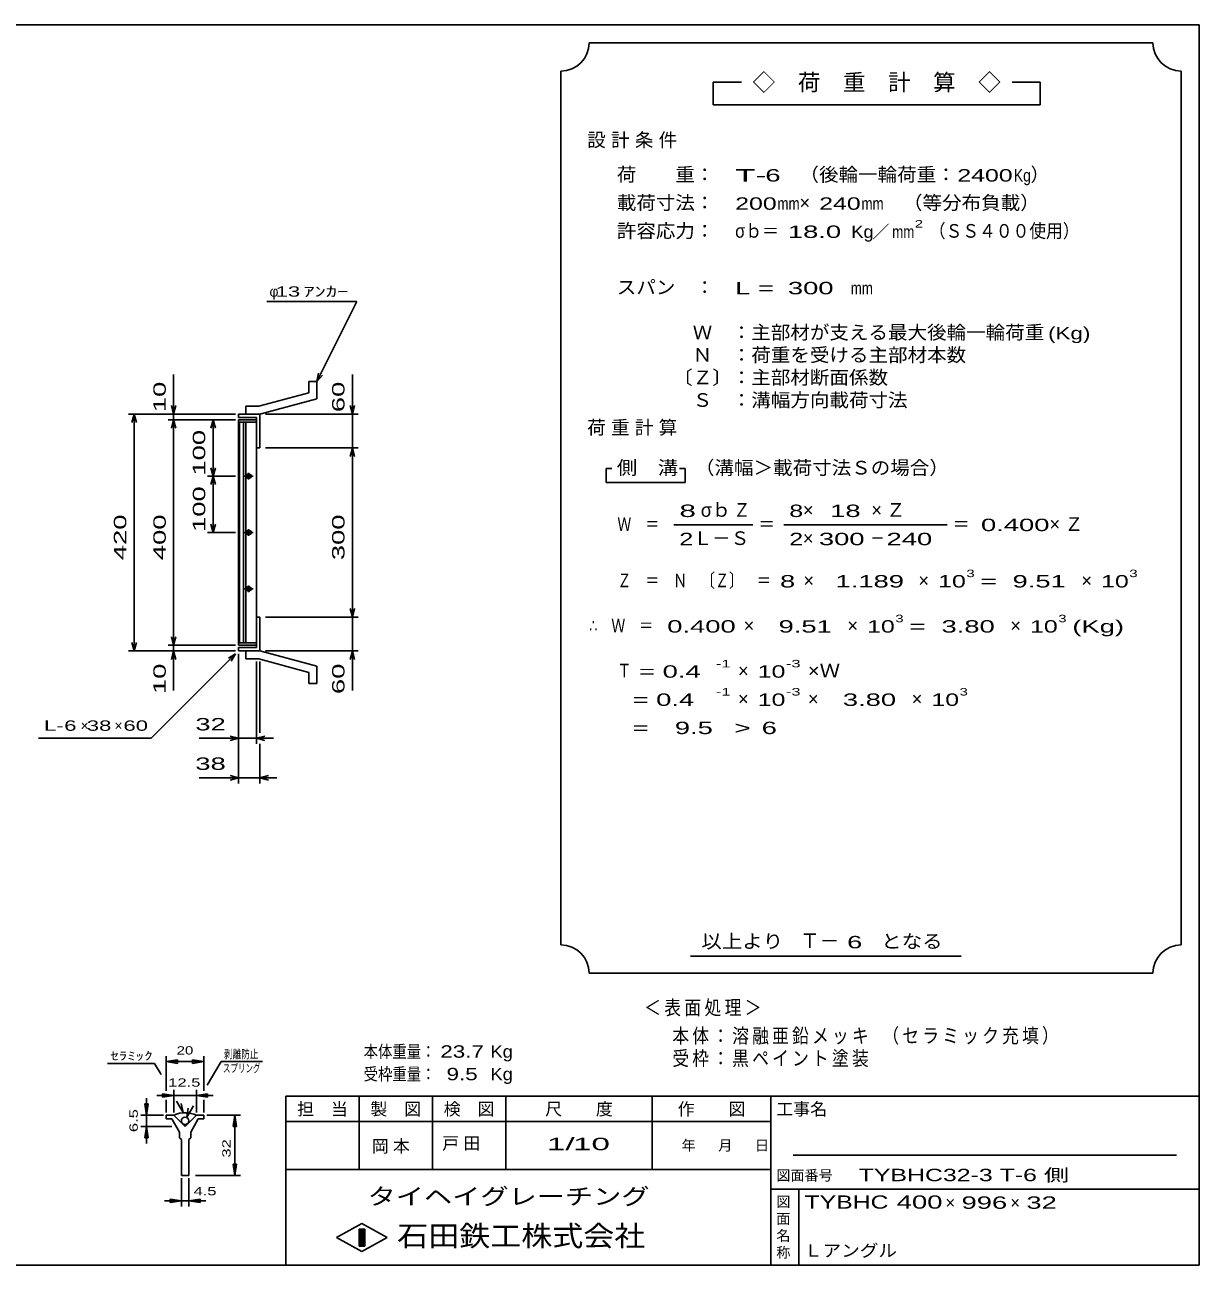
# Model space of a CAD drawing. Units: millimetres, scale not verified. Extents: x -1820 to 1724, y -1285 to 1059.
# Drawn here: x -359 to 1724, y -1141 to 1059 of the extents above; entities that cross this region are included whole.
import ezdxf
from ezdxf.enums import TextEntityAlignment as Align

# ---------------------------------------------------------------- set-up
doc = ezdxf.new("R2010")
doc.units = ezdxf.units.MM
doc.header["$LTSCALE"] = 10
for name, color, linetype, lineweight in [('0_2', 150, 'Continuous', 25), ('16', 3, 'Continuous', 25), ('19', 6, 'Continuous', 25), ('22', 2, 'Continuous', 25), ('32', 4, 'Continuous', 25)]:
    doc.layers.add(name, color=color, linetype=linetype, lineweight=lineweight)
doc.styles.add('ベクトル', font='')
doc.styles.get('ベクトル').set_extended_font_data('ベクトル')

msp = doc.modelspace()

# ---------------------------------------------------------------- linework, layer by layer
at = {"layer": '0_2'}
for p, q in [((-1736, 1059), (1724, 1059)), ((1724, 1059), (1724, -1141)), ((1724, -841), (104, -841)), ((104, -841), (104, -1141)), ((234, -841), (234, -971)), ((364, -971), (364, -841)), ((494, -841), (494, -971)), ((754, -971), (754, -841)), ((964, -841), (964, -1141)), ((964, -886), (104, -886)), ((1684, -946), (1004, -946)), ((104, -971), (964, -971)), ((964, -1006), (1724, -1006)), ((1014, -1141), (1014, -1006)), ((194, -1092), (239, -1067)), ((234, -1077), (244, -1077)), ((234, -1107), (234, -1077)), ((234, -1077), (236, -1077)), ((236, -1077), (236, -1107)), ((238, -1107), (238, -1077)), ((238, -1077), (240, -1077)), ((239, -1067), (284, -1092)), ((240, -1077), (240, -1107)), ((242, -1107), (242, -1077)), ((242, -1077), (244, -1077)), ((244, -1077), (244, -1107)), ((244, -1077), (244, -1107)), ((239, -1117), (194, -1092)), ((284, -1092), (239, -1117)), ((244, -1107), (234, -1107)), ((236, -1107), (238, -1107)), ((240, -1107), (242, -1107)), ((1724, -1141), (-1736, -1141))]:
    msp.add_line(p, q, dxfattribs=at)
at = {"layer": '16'}
for p, q in [((52, 358.5), (20, 358.5)), ((20, 358.5), (20, 354)), ((20, 354), (52, 354)), ((20, 354), (20, -37)), ((52, 354), (20, 354)), ((22, 354), (22, -37)), ((29, -37), (29, 354)), ((33, 354), (33, -37)), ((52, 354), (52, 358.5)), ((52, -37), (52, 354)), ((38, 264.5), (38, 252.5)), ((30, 258.5), (46, 258.5)), ((40, 261.5), (36, 261.5)), ((36, 255.5), (40, 255.5)), ((30, 158.5), (46, 158.5)), ((40, 161.5), (36, 161.5)), ((36, 155.5), (40, 155.5)), ((38, 164.5), (38, 152.5)), ((30, 58.5), (46, 58.5)), ((40, 61.5), (36, 61.5)), ((36, 55.5), (40, 55.5)), ((38, 64.5), (38, 52.5)), ((20, -37), (52, -37)), ((20, -41.5), (20, -37)), ((20, -37), (52, -37)), ((52, -41.5), (20, -41.5)), ((52, -37), (52, -41.5))]:
    msp.add_line(p, q, dxfattribs=at)
for centre, radius, start, end in [((36, 258.5), 3, 90, 270), ((38, 258.5), 4, 46.6, 133.4), ((38, 258.5), 4, 226.6, 313.4), ((40, 258.5), 3, 270, 90), ((36, 158.5), 3, 90, 270), ((38, 158.5), 4, 46.6, 133.4), ((38, 158.5), 4, 226.6, 313.4), ((40, 158.5), 3, 270, 90), ((36, 58.5), 3, 90, 270), ((38, 58.5), 4, 46.6, 133.4), ((38, 58.5), 4, 226.6, 313.4), ((40, 58.5), 3, 270, 90)]:
    msp.add_arc(centre, radius, start, end, dxfattribs=at)
at = {"layer": '19'}
for p, q in [((145, 426.5), (159, 426.5)), ((145, 406.5), (145, 426.5)), ((159, 395.5), (159, 426.5)), ((145, 406.5), (56, 382.5)), ((33, 382.5), (56, 382.5)), ((33, 368.5), (33, 382.5)), ((58, 368.5), (159, 395.5)), ((20, 362.5), (20, 368.5)), ((20, 368.5), (57, 368.5)), ((52, 362.5), (20, 362.5)), ((33, 368.5), (58, 368.5)), ((52, 308.5), (52, 362.5)), ((57, 368.5), (58, 367.5)), ((58, 367.5), (58, 308.5)), ((58, 308.5), (52, 308.5)), ((58, 8.5), (52, 8.5)), ((52, 8.5), (52, -45.5)), ((58, -50.5), (58, 8.5)), ((20, -45.5), (20, -51.5)), ((52, -45.5), (20, -45.5)), ((20, -51.5), (57, -51.5)), ((33, -51.5), (58, -51.5)), ((33, -65.5), (33, -51.5)), ((33, -65.5), (56, -65.5)), ((145, -89.5), (56, -65.5)), ((57, -51.5), (58, -50.5)), ((58, -51.5), (159, -78.5)), ((159, -109.5), (159, -78.5)), ((145, -109.5), (145, -89.5)), ((145, -109.5), (159, -109.5))]:
    msp.add_line(p, q, dxfattribs=at)
at = {"layer": '22', "color": 4}
for p, q in [((1642, 1027), (642, 1027)), ((592, 977), (592, -573)), ((1692, -573), (1692, 977)), ((912, 957), (862, 957)), ((862, 957), (862, 917)), ((1442, 957), (1392, 957)), ((1442, 917), (1442, 957)), ((862, 917), (1442, 917)), ((70, 568.5), (230, 568.5)), ((159, 426.5), (230, 568.5)), ((159, 426.5), (162, 441.1)), ((-95, 368.5), (-95, 438.5)), ((159, 426.5), (169, 437.5)), ((222, 368.5), (222, 438.5)), ((-95, 368.5), (-99, 383.5)), ((-91, 383.5), (-95, 368.5)), ((222, 368.5), (218, 383.5)), ((222, 368.5), (226, 383.5)), ((-175, 368.5), (15, 368.5)), ((-169, 353.5), (-165, 368.5)), ((-161, 353.5), (-165, 368.5)), ((-165, -51.5), (-165, 368.5)), ((15, 368.5), (-105, 368.5)), ((-105, 358.5), (15, 358.5)), ((-99, 343.5), (-95, 358.5)), ((-95, 368.5), (-95, 358.5)), ((-91, 343.5), (-95, 358.5)), ((-95, -41.5), (-95, 358.5)), ((15, 358.5), (-35, 358.5)), ((-25, 358.5), (-29, 343.5)), ((-21, 343.5), (-25, 358.5)), ((-25, 358.5), (-25, 258.5)), ((68, 368.5), (232, 368.5)), ((222, 308.5), (222, 368.5)), ((68, 308.5), (232, 308.5)), ((218, 293.5), (222, 308.5)), ((226, 293.5), (222, 308.5)), ((222, 8.5), (222, 308.5)), ((-25, 258.5), (-29, 273.5)), ((-21, 273.5), (-25, 258.5)), ((682, 272), (672, 272)), ((672, 272), (672, 247)), ((812, 272), (802, 272)), ((812, 247), (812, 272)), ((-35, 258.5), (15, 258.5)), ((-25, 258.5), (-29, 243.5)), ((-21, 243.5), (-25, 258.5)), ((-25, 258.5), (-25, 158.5)), ((672, 247), (812, 247)), ((-35, 158.5), (15, 158.5)), ((-25, 158.5), (-29, 173.5)), ((-21, 173.5), (-25, 158.5)), ((792, 172), (932, 172)), ((987, 172), (1277, 172)), ((222, 8.5), (218, 23.5)), ((222, 8.5), (226, 23.5)), ((68, 8.5), (232, 8.5)), ((222, -51.5), (222, 8.5)), ((-165, -51.5), (-169, -36.5)), ((-165, -51.5), (-161, -36.5)), ((-105, -41.5), (15, -41.5)), ((-95, -41.5), (-99, -26.5)), ((-95, -41.5), (-91, -26.5)), ((-95, -51.5), (-95, -41.5)), ((-175, -51.5), (15, -51.5)), ((-135, -206.5), (15, -56.5)), ((-105, -51.5), (15, -51.5)), ((-99, -66.5), (-95, -51.5)), ((-91, -66.5), (-95, -51.5)), ((-95, -121.5), (-95, -51.5)), ((2, -64.5), (15, -56.5)), ((7, -69.5), (15, -56.5)), ((20, -216.5), (20, -56.5)), ((20, -286.5), (20, -56.5)), ((68, -51.5), (232, -51.5)), ((218, -66.5), (222, -51.5)), ((226, -66.5), (222, -51.5)), ((222, -121.5), (222, -51.5)), ((52, -216.5), (52, -70.5)), ((58, -196.5), (58, -70.5)), ((-335, -206.5), (-135, -206.5)), ((-50, -206.5), (20, -206.5)), ((20, -206.5), (5, -202.5)), ((5, -210.5), (20, -206.5)), ((20, -206.5), (52, -206.5)), ((52, -206.5), (67, -202.5)), ((67, -210.5), (52, -206.5)), ((52, -206.5), (82, -206.5)), ((58, -286.5), (58, -216.5)), ((-50, -276.5), (20, -276.5)), ((20, -276.5), (5, -272.5)), ((5, -280.5), (20, -276.5)), ((20, -276.5), (58, -276.5)), ((58, -276.5), (73, -272.5)), ((73, -280.5), (58, -276.5)), ((58, -276.5), (88, -276.5)), ((822, -593), (1302, -593)), ((642, -623), (1642, -623))]:
    msp.add_line(p, q, dxfattribs=at)
for centre, start, end in [((592, 1027), 270, 0), ((1692, 1027), 180, 270), ((592, -623), 0, 90), ((1692, -623), 90, 180)]:
    msp.add_arc(centre, 50, start, end, dxfattribs=at)
at = {"layer": '32'}
for p, q in [((-108, -832), (-108, -770)), ((-41.33, -832), (-41.33, -770)), ((-212.33, -783), (-129, -783)), ((-117.33, -803), (-129, -783)), ((-108, -780), (-88, -777)), ((-88, -783), (-108, -780)), ((-108, -780), (-41.33, -780)), ((-88, -783), (-88, -777)), ((-41.33, -780), (-61.33, -777)), ((-61.33, -783), (-61.33, -777)), ((-61.33, -783), (-41.33, -780)), ((-35.33, -821.67), (-11, -779.67)), ((-11, -779.67), (62.34, -779.67)), ((-94.67, -870), (-94.67, -830)), ((-54.67, -830), (-54.67, -870)), ((-143, -875), (-146, -855)), ((-146, -855), (-140, -855)), ((-143, -875), (-143, -845)), ((-140, -855), (-143, -875)), ((-94.67, -840), (-124.67, -840)), ((-94.67, -840), (-114.67, -837)), ((-114.67, -837), (-114.67, -843)), ((-114.67, -843), (-94.67, -840)), ((-108, -870), (-108, -848)), ((-94.67, -840), (-54.67, -840)), ((-78, -870), (-89.67, -850)), ((-78, -870), (-81.67, -854.33)), ((-54.67, -840), (-34.67, -837)), ((-34.67, -843), (-54.67, -840)), ((-54.67, -840), (-24.67, -840)), ((-41.33, -870), (-41.33, -848)), ((-34.67, -837), (-34.67, -843)), ((-153, -875), (-113, -875)), ((-143, -895), (-143, -875)), ((-108, -875), (-108, -881.67)), ((-94.67, -875), (-108, -875)), ((-74.67, -895), (-94.67, -875)), ((-54.67, -875), (-74.67, -895)), ((-71.33, -878.33), (-60, -858.33)), ((-71.33, -878.33), (-69, -862.33)), ((-41.33, -875), (-54.67, -875)), ((-41.33, -881.67), (-41.33, -875)), ((-36.33, -875), (23.67, -875)), ((10.67, -895), (13.67, -875)), ((16.67, -895), (13.67, -875)), ((13.67, -981.67), (13.67, -875)), ((-153, -895), (-98, -895)), ((-146, -915), (-143, -895)), ((-140, -915), (-143, -895)), ((-143, -925), (-143, -895)), ((-108, -881.67), (-98, -881.67)), ((-98, -881.67), (-84.67, -905)), ((-64.67, -905), (-51.33, -881.67)), ((-51.33, -881.67), (-41.33, -881.67)), ((10.67, -895), (16.67, -895)), ((-146, -915), (-140, -915)), ((-84.67, -905), (-84.67, -915)), ((-84.67, -915), (-81.33, -918.33)), ((-81.33, -918.33), (-81.33, -981.67)), ((-68, -918.33), (-64.67, -915)), ((-68, -981.67), (-68, -918.33)), ((-64.67, -915), (-64.67, -905)), ((13.67, -981.67), (10.67, -961.67)), ((10.67, -961.67), (16.67, -961.67)), ((16.67, -961.67), (13.67, -981.67)), ((-81.33, -981.67), (-68, -981.67)), ((-81.33, -1036.67), (-81.33, -986.67)), ((-68, -1036.67), (-68, -986.67)), ((-56.33, -981.67), (23.67, -981.67)), ((-111.33, -1026.67), (-81.33, -1026.67)), ((-81.33, -1026.67), (-101.33, -1023.67)), ((-101.33, -1029.67), (-101.33, -1023.67)), ((-101.33, -1029.67), (-81.33, -1026.67)), ((-81.33, -1026.67), (-68, -1026.67)), ((-68, -1026.67), (-48, -1023.67)), ((-48, -1029.67), (-68, -1026.67)), ((-68, -1026.67), (-38, -1026.67)), ((-48, -1029.67), (-48, -1023.67))]:
    msp.add_line(p, q, dxfattribs=at)
msp.add_circle((-74.67, -885), 6.67, dxfattribs=at)
msp.add_arc((-75, -920.68), 50, 66, 113, dxfattribs=at)

# ---------------------------------------------------------------- texts
at = {"layer": '0_2', "style": 'ベクトル'}
for s, height, p in [('担\u3000当', 21.99, (124, -864)), ('製\u3000図', 21.99, (254, -864)), ('検\u3000図', 21.99, (384, -864)), ('尺\u3000\u3000度', 21.99, (564, -864)), ('作\u3000\u3000図', 21.99, (799, -864)), ('工事名', 21.99, (974, -864)), ('年', 18.33, (806, -928.5)), ('月', 18.33, (871, -928.5)), ('日', 18.33, (936, -928.5)), ('図面番号', 18.33, (974, -981.5)), ('図', 18.33, (974, -1028.5)), ('面', 18.33, (974, -1058.5)), ('名', 18.33, (974, -1088.5)), ('称', 18.33, (974, -1118.5))]:
    msp.add_text(s, height=height, dxfattribs=at).set_placement(p, align=Align.MIDDLE_LEFT)
at = {"layer": '0_2', "color": 222, "style": 'ベクトル'}
for s, height, width, p in [('タイヘイグレーチング', 29.33, 1.25, (249, -1019)), ('石田鉄工株式会社', 36.66, 1.1, (301.5, -1089))]:
    msp.add_text(s, height=height, dxfattribs=dict(at, width=width)).set_placement(p, align=Align.MIDDLE_LEFT)
at = {"layer": '22', "style": 'ベクトル'}
for s, height, p in [('◇\u3000荷\u3000重\u3000計\u3000算\u3000◇', 29.33, (932, 957)), ('）', 24.19, (1425, 793.5)), ('×', 24.19, (1015, 743.5)), ('／', 21.99, (1144.5, 692)), ('φ', 18.33, (75, 586)), ('σｂ', 24.19, (840, 198.5)), ('×', 24.19, (1021, 198.5)), ('Ｌ－Ｓ', 24.19, (827, 148.5)), ('×', 24.19, (1021, 148.5)), ('×', 24.19, (1022, 73.5)), ('×', 24.19, (1226, 73.5)), ('×', 24.19, (1515, 73.5)), ('×', 24.19, (916, -6.5)), ('×', 24.19, (1100, -6.5)), ('×', 24.19, (1389, -6.5)), ('×', 24.19, (906, -86.5)), ('×', 24.19, (906, -136.5)), ('×', 24.19, (1030, -136.5)), ('×', 24.19, (1214, -136.5)), ('×', 18.33, (-260, -184)), ('×', 18.33, (-200, -184)), ('Ｔ－', 25.66, (1016, -565.5)), ('×', 21.99, (1274, -1030)), ('×', 21.99, (1389, -1030))]:
    msp.add_text(s, height=height, dxfattribs=at).set_placement(p, align=Align.MIDDLE_LEFT)
for s, height, width, p in [('荷\u3000\u3000重：\u3000', 24.19, 1.05, (691, 793.5)), ('T-', 21.99, 2, (901, 792)), (' 6 ', 21.99, 1.65, (941, 792)), ('（後輪一輪荷重：', 24.19, 1.05, (1015, 793.5)), ('2400', 21.99, 1.5, (1295, 792)), ('Kg', 21.99, 0.85, (1395, 792)), ('載荷寸法：\u3000', 24.19, 1.05, (691, 743.5)), ('200', 21.99, 1.5, (901, 742)), ('mm', 21.99, 0.8, (976, 742)), ('240', 21.99, 1.5, (1050, 742)), ('mm', 21.99, 0.8, (1125, 742)), ('\u3000（等分布負載）', 24.19, 1.05, (1164, 743.5)), ('許容応力：\u3000', 24.19, 1.05, (691, 693.5)), ('σｂ＝', 24.19, 0.9, (901, 693.5)), ('2', 13.2, 1.5, (1219.5, 706)), ('（ＳＳ４００使用）', 24.19, 0.9, (1244.5, 693.5)), (' 18.0', 21.99, 1.65, (981, 692)), ('Kg', 21.99, 1.1, (1107, 692)), ('mm', 21.99, 0.8, (1179.5, 692)), (' 13 ', 18.33, 1.6, (75, 586)), ('ｱﾝｶｰ', 18.33, 1.6, (135, 586)), ('スパン\u3000：\u3000', 24.19, 1.05, (691, 593.5)), ('L = ', 21.99, 1.65, (901, 592)), (' 300 ', 21.99, 1.65, (981, 592)), ('mm', 21.99, 0.8, (1106, 592)), ('\u3000Ｗ\u3000：主部材が支える最大後輪一輪荷重', 24.19, 1.05, (791, 513.5)), ('(Kg)', 21.99, 1.35, (1456, 512)), ('\u3000Ｎ\u3000：荷重を受ける主部材本数', 24.19, 1.05, (791, 473.5)), ('〔Ｚ〕：主部材断面係数', 24.19, 1.05, (791, 433.5)), ('\u3000Ｓ\u3000：溝幅方向載荷寸法', 24.19, 1.05, (791, 393.5)), ('側\u3000溝', 24.19, 1.1, (691, 273.5)), ('\u3000（溝幅＞載荷寸法Ｓの場合）', 24.19, 1.05, (795, 273.5)), ('8', 21.99, 1.8, (802, 197)), ('Ｚ', 24.19, 0.9, (898, 198.5)), ('8', 21.99, 1.5, (997, 197)), (' 18 ', 21.99, 1.65, (1056, 197)), ('Ｗ\u3000＝', 24.19, 0.75, (692, 173.5)), ('＝', 24.19, 0.9, (942, 173.5)), ('＝', 24.19, 0.9, (1287, 173.5)), ('0.400', 21.99, 1.65, (1337, 172)), ('2', 21.99, 1.5, (802, 147)), ('2', 21.99, 1.5, (997, 147)), (' 300 ', 21.99, 1.65, (1036, 147)), (' 240 ', 21.99, 1.65, (1156, 147)), ('－', 24.19, 0.75, (1141, 148.5)), ('Ｚ\u3000＝\u3000Ｎ\u3000〔Ｚ〕\u3000＝', 24.19, 0.75, (692, 73.5)), ('3', 13.2, 1.5, (1311, 86)), ('3', 13.2, 1.5, (1600, 86)), (' 8 ', 21.99, 1.65, (967, 72)), ('  1.189', 21.99, 1.65, (1052, 72)), ('10', 21.99, 1.5, (1261, 72)), ('=', 21.99, 1.7, (1336, 72)), ('  9.51', 21.99, 1.65, (1366, 72)), ('10', 21.99, 1.5, (1550, 72)), ('∴\u3000Ｗ\u3000＝', 24.19, 0.75, (642, -6.5)), (' 0.400', 21.99, 1.65, (767, -8)), ('  9.51', 21.99, 1.65, (951, -8)), ('10', 21.99, 1.5, (1135, -8)), ('3', 13.2, 1.5, (1185, 6)), ('  3.80', 21.99, 1.65, (1240, -8)), ('10', 21.99, 1.5, (1424, -8)), ('3', 13.2, 1.5, (1474, 6)), ('(Kg)', 21.99, 1.65, (1499, -8)), ('=', 21.99, 1.7, (1210, -8)), ('Ｔ', 24.19, 0.75, (692, -86.5)), (' = 0.4', 21.99, 1.65, (717, -88)), ('-1', 13.2, 1.65, (867, -74)), ('10', 21.99, 1.5, (941, -88)), ('-3', 13.2, 1.65, (991, -74)), ('×Ｗ', 24.19, 1.1, (1030, -86.5)), ('  = 0.4', 21.99, 1.65, (692, -138)), ('-1', 13.2, 1.65, (867, -124)), ('10', 21.99, 1.5, (941, -138)), ('-3', 13.2, 1.65, (991, -124)), ('  3.80', 21.99, 1.65, (1065, -138)), ('10', 21.99, 1.5, (1249, -138)), ('3', 13.2, 1.5, (1299, -124)), ('L-', 18.33, 1.6, (-325, -184)), (' 6 ', 18.33, 1.6, (-300, -184)), (' 38 ', 18.33, 1.6, (-260, -184)), (' 60 ', 18.33, 1.6, (-195, -184)), (' 32 ', 21.99, 1.65, (-70, -181.5)), ('  =', 21.99, 1.65, (692, -188)), ('  9.5', 21.99, 1.65, (767, -188)), ('>', 21.99, 1.7, (899.5, -188)), (' 6 ', 21.99, 1.65, (934.5, -188)), (' 38 ', 21.99, 1.65, (-70, -251.5)), ('以上より\u3000', 24.19, 1.1, (841, -566.5)), (' 6 ', 21.99, 1.65, (1086, -568)), ('となる', 24.19, 1.1, (1160, -566.5)), ('本体重量：', 21.99, 0.85, (242, -762)), (' 23.7', 21.99, 1.35, (367, -762)), ('Kg', 21.99, 1.1, (467, -762)), ('受枠重量：', 21.99, 0.85, (242, -802)), ('  9.5', 21.99, 1.35, (367, -802)), ('Kg', 21.99, 1.1, (467, -802)), ('1/', 21.99, 2, (567, -926)), (' 10 ', 21.99, 2, (597, -926)), ('TYBHC32-3 T-6 側', 21.99, 1.5, (1120, -981)), ('TYBHC', 23.46, 1.4, (1024, -1029)), (' 400 ', 23.46, 1.55, (1174, -1029)), (' 996 ', 21.99, 1.65, (1289, -1030)), (' 32 ', 21.99, 1.65, (1404, -1030)), ('Ｌアングル', 21.99, 1.1, (1023, -1115))]:
    msp.add_text(s, height=height, dxfattribs=dict(at, width=width)).set_placement(p, align=Align.MIDDLE_LEFT)
at = {"layer": '22', "style": 'ベクトル', "width": 1.65}
for s, p in [(' 10 ', (-120, 358.5)), (' 60 ', (197, 358.5)), (' 100 ', (-50, 246)), (' 100 ', (-50, 146)), (' 420 ', (-190, 96)), (' 400 ', (-120, 96)), (' 300 ', (197, 96)), (' 10 ', (-120, -141.5)), (' 60 ', (197, -141.5))]:
    msp.add_text(s, height=21.99, rotation=90, dxfattribs=at).set_placement(p, align=Align.MIDDLE_LEFT)
at = {"layer": '22', "attachment_point": 4, "style": 'ベクトル'}
for s, insert, char_height in [('\\T1.28;設計条件', (638.5, 853.5), 24.19), ('\\T1.28;荷重計算', (638.5, 343.5), 24.19), ('\\T1.42;×Ｚ', (1142.5, 198.5), 24.19), ('\\T1.42;×Ｚ', (1458.5, 173.5), 24.19), ('\\T1.2;\\W0.85;＜表面処理＞', (739.5, -685.5), 25.66), ('\\T1.19;\\W0.85;本体：溶融亜鉛メッキ', (789.5, -735.5), 25.66), ('\\T1.19;\\W0.85;（セラミック充填）', (1162, -735.5), 25.66), ('\\T1.19;\\W0.85;受枠：黒ペイント塗装', (789.5, -775.5), 25.66), ('\\T1.25;岡本\u3000', (256.5, -931), 21.99), ('\\T1.25;戸田\u3000', (381.5, -926), 21.99)]:
    msp.add_mtext(s, dxfattribs=dict(at, insert=insert, char_height=char_height))
at = {"layer": '32', "color": 2, "style": 'ベクトル'}
for s, width, p in [('ｾﾗﾐｯｸ', 1.5, (-207.33, -770)), ('20', 1.35, (-89.67, -760)), ('剥離防止', 0.75, (-6, -766.67)), ('スプリング', 0.65, (-7.66, -791.67)), ('12.5', 1.5, (-104.67, -817)), (' 4.5 ', 1.5, (-68, -1009.67))]:
    msp.add_text(s, height=14.66, dxfattribs=dict(at, width=width)).set_placement(p, align=Align.MIDDLE_LEFT)
at = {"layer": '32', "color": 2, "style": 'ベクトル', "width": 1.5}
for s, p in [('6.5', (-166, -905)), (' 32 ', (-1.33, -958.33))]:
    msp.add_text(s, height=14.66, rotation=90, dxfattribs=at).set_placement(p, align=Align.MIDDLE_LEFT)

doc.saveas('drawing.dxf')
